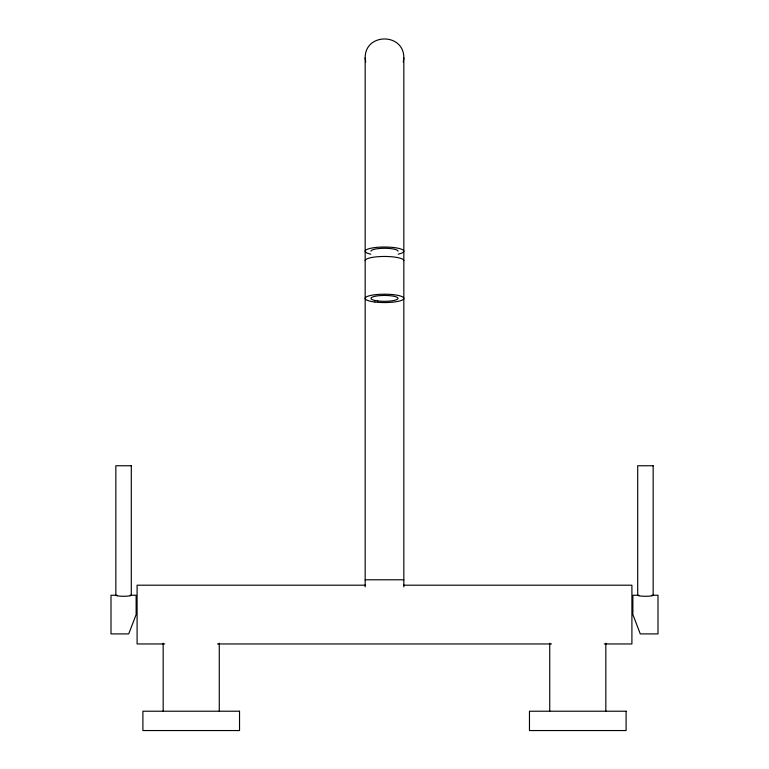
<?xml version="1.0" encoding="UTF-8"?>
<svg xmlns="http://www.w3.org/2000/svg" width="769" height="769" viewBox="0 0 769 769"><rect width="100%" height="100%" fill="white"/><g stroke="black" fill="none" stroke-linecap="round" stroke-linejoin="round"><path stroke-width="1.15" d="M365.169 586.93L365.169 57.925C364.862 32.654 404.138 32.654 403.831 57.925L403.831 586.93M403.302 61.962L403.831 57.925M365.169 579.788L403.831 579.788M365.285 585.199L137.093 585.199L137.093 643.961L164.72 643.961M403.715 585.199L631.907 585.199L631.907 643.961L604.28 643.961M116.984 595.254L111.005 595.254L111.005 633.906L128.711 633.906L136.132 614.585L136.132 595.254L130.153 595.254M638.847 595.254L632.868 595.254L632.868 614.585L640.289 633.906L657.995 633.906L657.995 595.254L652.016 595.254M217.56 643.961L551.44 643.961M365.169 57.925L365.698 61.962M605.828 643.211L605.828 711.219M549.729 643.211L549.729 711.219M219.271 643.211L219.271 711.219M163.172 643.211L163.172 711.219M365.169 260.643A19.331 4.181 0 0 1 384.5 256.462A19.331 4.181 0 0 1 403.831 260.643M370.831 254.164A19.331 4.181 0 0 1 370.831 248.252A19.331 4.181 0 0 1 398.169 248.252A19.331 4.181 0 0 1 398.169 254.164M370.966 251.213A13.534 2.932 0 0 1 384.5 248.281A13.534 2.932 0 0 1 398.034 251.213M131.297 465.754L115.84 465.754L115.84 595.254A7.834 1.019 0 0 0 118.099 595.975A7.69 1 0 0 0 129.038 595.975A7.834 1.019 0 0 0 131.297 595.254L131.297 465.754M653.16 465.754L637.703 465.754L637.703 595.254A7.834 1.019 0 0 0 639.962 595.975A7.69 1 0 0 0 650.901 595.975A7.834 1.019 0 0 0 653.16 595.254L653.16 465.754M239.534 711.219L142.899 711.219L142.899 730.55L239.534 730.55L239.534 711.219M626.101 711.219L529.466 711.219L529.466 730.55L626.101 730.55L626.101 711.219M374.839 302.006A19.331 4.181 0 0 0 403.831 298.382A19.331 4.181 0 0 0 374.839 294.758A19.331 4.181 0 0 0 374.839 302.006M377.733 300.919A13.534 2.932 0 0 0 398.034 298.382A13.534 2.932 0 0 0 377.733 295.844A13.534 2.932 0 0 0 377.733 300.919"/></g></svg>
